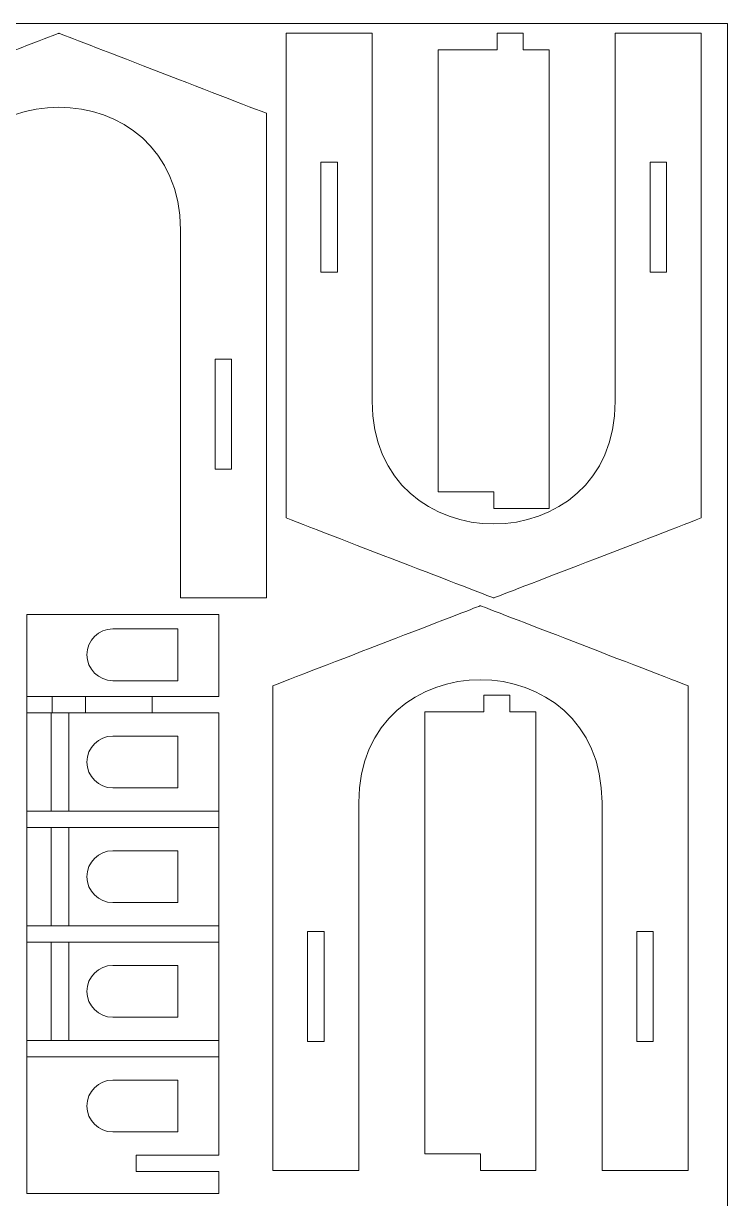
# Model space of a CAD drawing. Header units: millimetres. Extents: x -824 to 903, y -527 to 785.
# Drawn here: x 426.4 to 554.3, y 463.5 to 677 of the extents above; entities that cross this region are included whole.
import ezdxf

# ---------------------------------------------------------------- set-up
doc = ezdxf.new("R2010")
doc.units = ezdxf.units.MM
doc.header["$MEASUREMENT"] = 0
doc.layers.add('Camada 1', color=7, linetype='Continuous')

msp = doc.modelspace()

# ---------------------------------------------------------------- linework, layer by layer
at = {"layer": 'Camada 1', "color": 250, "lineweight": 9}
for points, knots in [([(225.1091, 321.2034), (225.1091, 321.2034), (554.3068, 321.2034), (554.3068, 321.2034), (554.3068, 321.2034), (554.3068, 321.2034), (554.3068, 676.9563), (554.3068, 676.9563), (554.3068, 676.9563), (554.3068, 676.9563), (225.1091, 676.9563), (225.1091, 676.9563), (225.1091, 676.9563), (225.1091, 676.9563), (225.1091, 321.2034), (225.1091, 321.2034)], [0, 0, 0, 0, 0.2, 0.2, 0.2, 0.2, 0.4, 0.4, 0.4, 0.4, 0.6, 0.6, 0.6, 0.6, 1, 1, 1, 1]), ([(470.522, 660.6466), (461.1133, 664.2751), (432.8061, 675.1917), (432.8061, 675.1917), (432.8061, 675.1917), (432.8061, 675.1917), (404.4989, 664.2751), (395.0902, 660.6466), (395.0902, 660.6466), (395.0902, 650.0477), (395.0902, 572.5807), (395.0902, 572.5807), (395.0902, 572.5807), (395.0902, 572.5807), (410.7137, 572.5807), (410.7137, 572.5807), (410.7137, 572.5807), (410.7137, 572.5807), (410.7137, 639.4057), (410.7137, 639.4057), (410.7137, 639.4057), (410.7137, 669.1841), (454.8986, 669.1838), (454.8986, 639.4057), (454.8986, 639.4057), (454.8986, 639.4057), (454.8986, 572.5807), (454.8986, 572.5807), (454.8986, 572.5807), (454.8986, 572.5807), (470.522, 572.5807), (470.522, 572.5807), (470.522, 572.5807), (470.522, 572.5807), (470.522, 650.0477), (470.522, 660.6466)], [0, 0, 0, 0, 0.1, 0.1, 0.1, 0.1, 0.2, 0.2, 0.2, 0.2, 0.3, 0.3, 0.3, 0.3, 0.4, 0.4, 0.4, 0.4, 0.5, 0.5, 0.5, 0.5, 0.6, 0.6, 0.6, 0.6, 0.7, 0.7, 0.7, 0.7, 0.8, 0.8, 0.8, 0.8, 1, 1, 1, 1]), ([(549.542, 587.1257), (549.542, 605.1905), (549.542, 675.1917), (549.542, 675.1917), (549.542, 675.1917), (549.542, 675.1917), (533.9185, 675.1917), (533.9185, 675.1917), (533.9185, 675.1917), (533.9185, 675.1917), (533.9185, 608.3668), (533.9185, 608.3668), (533.9185, 608.3668), (533.9185, 578.5885), (489.7336, 578.5886), (489.7336, 608.3668), (489.7336, 608.3668), (489.7336, 608.3668), (489.7336, 675.1917), (489.7336, 675.1917), (489.7336, 675.1917), (489.7336, 675.1917), (474.1101, 675.1917), (474.1101, 675.1917), (474.1101, 675.1917), (474.1101, 675.1917), (474.1101, 606.7836), (474.1101, 587.1257), (474.1101, 587.1257), (483.5188, 583.4972), (511.826, 572.5807), (511.826, 572.5807), (511.826, 572.5807), (511.826, 572.5807), (540.1333, 583.4972), (549.542, 587.1257)], [0, 0, 0, 0, 0.1, 0.1, 0.1, 0.1, 0.2, 0.2, 0.2, 0.2, 0.3, 0.3, 0.3, 0.3, 0.4, 0.4, 0.4, 0.4, 0.5, 0.5, 0.5, 0.5, 0.6, 0.6, 0.6, 0.6, 0.7, 0.7, 0.7, 0.7, 0.8, 0.8, 0.8, 0.8, 1, 1, 1, 1]), ([(512.4501, 675.1917), (512.4501, 675.1917), (512.4501, 672.1918), (512.4501, 672.1918), (512.4501, 672.1918), (512.4501, 672.1918), (501.7353, 672.1918), (501.7353, 672.1918), (501.7353, 672.1918), (501.7353, 672.1918), (501.7353, 591.8557), (501.7353, 591.8557), (501.7353, 591.8557), (501.7353, 591.8557), (511.8261, 591.8557), (511.8261, 591.8557), (511.8261, 591.8557), (511.8261, 591.8557), (511.8261, 588.8559), (511.8261, 588.8559), (511.8261, 588.8559), (511.8261, 588.8559), (521.9169, 588.8559), (521.9169, 588.8559), (521.9169, 588.8559), (521.9169, 588.8559), (521.9169, 672.1918), (521.9169, 672.1918), (521.9169, 672.1918), (521.9169, 672.1918), (517.1835, 672.1918), (517.1835, 672.1918), (517.1835, 672.1918), (517.1835, 672.1918), (517.1835, 675.1917), (517.1835, 675.1917), (517.1835, 675.1917), (517.1835, 675.1917), (512.4501, 675.1917), (512.4501, 675.1917)], [0, 0, 0, 0, 0.09090909, 0.09090909, 0.09090909, 0.09090909, 0.18181818, 0.18181818, 0.18181818, 0.18181818, 0.27272727, 0.27272727, 0.27272727, 0.27272727, 0.36363636, 0.36363636, 0.36363636, 0.36363636, 0.45454545, 0.45454545, 0.45454545, 0.45454545, 0.54545455, 0.54545455, 0.54545455, 0.54545455, 0.63636364, 0.63636364, 0.63636364, 0.63636364, 0.72727273, 0.72727273, 0.72727273, 0.72727273, 0.81818182, 0.81818182, 0.81818182, 0.81818182, 1, 1, 1, 1]), ([(480.422, 631.7797), (480.422, 631.7797), (480.422, 651.7786), (480.422, 651.7786), (480.422, 651.7786), (480.422, 651.7786), (483.4217, 651.7786), (483.4217, 651.7786), (483.4217, 651.7786), (483.4217, 651.7786), (483.4217, 631.7797), (483.4217, 631.7797), (483.4217, 631.7797), (483.4217, 631.7797), (480.422, 631.7797), (480.422, 631.7797)], [0, 0, 0, 0, 0.2, 0.2, 0.2, 0.2, 0.4, 0.4, 0.4, 0.4, 0.6, 0.6, 0.6, 0.6, 1, 1, 1, 1]), ([(540.2302, 631.7797), (540.2302, 631.7797), (540.2302, 651.7786), (540.2302, 651.7786), (540.2302, 651.7786), (540.2302, 651.7786), (543.2301, 651.7786), (543.2301, 651.7786), (543.2301, 651.7786), (543.2301, 651.7786), (543.2301, 631.7797), (543.2301, 631.7797), (543.2301, 631.7797), (543.2301, 631.7797), (540.2302, 631.7797), (540.2302, 631.7797)], [0, 0, 0, 0, 0.2, 0.2, 0.2, 0.2, 0.4, 0.4, 0.4, 0.4, 0.6, 0.6, 0.6, 0.6, 1, 1, 1, 1]), ([(461.2103, 615.9926), (461.2103, 615.9926), (461.2103, 595.9937), (461.2103, 595.9937), (461.2103, 595.9937), (461.2103, 595.9937), (464.2102, 595.9937), (464.2102, 595.9937), (464.2102, 595.9937), (464.2102, 595.9937), (464.2102, 615.9926), (464.2102, 615.9926), (464.2102, 615.9926), (464.2102, 615.9926), (461.2103, 615.9926), (461.2103, 615.9926)], [0, 0, 0, 0, 0.2, 0.2, 0.2, 0.2, 0.4, 0.4, 0.4, 0.4, 0.6, 0.6, 0.6, 0.6, 1, 1, 1, 1]), ([(471.6986, 556.6344), (471.6986, 533.0655), (471.6986, 468.5684), (471.6986, 468.5684), (471.6986, 468.5684), (471.6986, 468.5684), (487.3221, 468.5684), (487.3221, 468.5684), (487.3221, 468.5684), (487.3221, 468.5684), (487.3221, 535.3935), (487.3221, 535.3935), (487.3221, 535.3935), (487.3221, 565.1718), (531.5069, 565.1716), (531.5069, 535.3935), (531.5069, 535.3935), (531.5069, 535.3935), (531.5069, 468.5684), (531.5069, 468.5684), (531.5069, 468.5684), (531.5069, 468.5684), (547.1303, 468.5684), (547.1303, 468.5684), (547.1303, 468.5684), (547.1303, 468.5684), (547.1303, 533.0655), (547.1303, 556.6344), (547.1303, 556.6344), (537.7216, 560.2629), (509.4144, 571.1795), (509.4144, 571.1795), (509.4144, 571.1795), (509.4144, 571.1795), (481.1073, 560.2629), (471.6986, 556.6344)], [0, 0, 0, 0, 0.1, 0.1, 0.1, 0.1, 0.2, 0.2, 0.2, 0.2, 0.3, 0.3, 0.3, 0.3, 0.4, 0.4, 0.4, 0.4, 0.5, 0.5, 0.5, 0.5, 0.6, 0.6, 0.6, 0.6, 0.7, 0.7, 0.7, 0.7, 0.8, 0.8, 0.8, 0.8, 1, 1, 1, 1]), ([(426.974, 569.5872), (426.974, 569.5872), (461.8577, 569.5872), (461.8577, 569.5872), (461.8577, 569.5872), (461.8577, 569.5872), (461.8577, 554.6941), (461.8577, 554.6941), (461.8577, 554.6941), (461.8577, 554.6941), (449.7664, 554.6941), (449.7664, 554.6941), (449.7664, 554.6941), (449.7664, 554.6941), (449.7664, 551.6942), (449.7664, 551.6942), (449.7664, 551.6942), (449.7664, 551.6942), (461.8577, 551.6942), (461.8577, 551.6942), (461.8577, 551.6942), (461.8577, 551.6942), (461.8577, 471.3581), (461.8577, 471.3581), (461.8577, 471.3581), (461.8577, 471.3581), (446.8586, 471.3581), (446.8586, 471.3581), (446.8586, 471.3581), (446.8586, 471.3581), (446.8586, 468.3583), (446.8586, 468.3583), (446.8586, 468.3583), (446.8586, 468.3583), (461.8577, 468.3583), (461.8577, 468.3583), (461.8577, 468.3583), (461.8577, 468.3583), (461.8577, 464.3585), (461.8577, 464.3585), (461.8577, 464.3585), (461.8577, 464.3585), (426.974, 464.3585), (426.974, 464.3585), (426.974, 464.3585), (426.974, 464.3585), (426.974, 569.5872), (426.974, 569.5872)], [0, 0, 0, 0, 0.07692308, 0.07692308, 0.07692308, 0.07692308, 0.15384615, 0.15384615, 0.15384615, 0.15384615, 0.23076923, 0.23076923, 0.23076923, 0.23076923, 0.30769231, 0.30769231, 0.30769231, 0.30769231, 0.38461538, 0.38461538, 0.38461538, 0.38461538, 0.46153846, 0.46153846, 0.46153846, 0.46153846, 0.53846154, 0.53846154, 0.53846154, 0.53846154, 0.61538462, 0.61538462, 0.61538462, 0.61538462, 0.69230769, 0.69230769, 0.69230769, 0.69230769, 0.76923077, 0.76923077, 0.76923077, 0.76923077, 0.84615385, 0.84615385, 0.84615385, 0.84615385, 1, 1, 1, 1]), ([(431.6244, 551.6942), (431.6244, 551.6942), (437.675, 551.6942), (437.675, 551.6942), (437.675, 551.6942), (437.675, 551.6942), (437.675, 554.6941), (437.675, 554.6941), (437.675, 554.6941), (437.675, 554.6941), (431.6244, 554.6941), (431.6244, 554.6941), (431.6244, 554.6941), (431.6244, 554.6941), (431.6244, 551.6942), (431.6244, 551.6942)], [0, 0, 0, 0, 0.2, 0.2, 0.2, 0.2, 0.4, 0.4, 0.4, 0.4, 0.6, 0.6, 0.6, 0.6, 1, 1, 1, 1]), ([(510.0384, 554.9042), (510.0384, 554.9042), (510.0384, 551.9043), (510.0384, 551.9043), (510.0384, 551.9043), (510.0384, 551.9043), (499.3236, 551.9043), (499.3236, 551.9043), (499.3236, 551.9043), (499.3236, 551.9043), (499.3236, 471.5682), (499.3236, 471.5682), (499.3236, 471.5682), (499.3236, 471.5682), (509.4144, 471.5682), (509.4144, 471.5682), (509.4144, 471.5682), (509.4144, 471.5682), (509.4144, 468.5684), (509.4144, 468.5684), (509.4144, 468.5684), (509.4144, 468.5684), (519.5053, 468.5684), (519.5053, 468.5684), (519.5053, 468.5684), (519.5053, 468.5684), (519.5053, 551.9043), (519.5053, 551.9043), (519.5053, 551.9043), (519.5053, 551.9043), (514.7719, 551.9043), (514.7719, 551.9043), (514.7719, 551.9043), (514.7719, 551.9043), (514.7719, 554.9042), (514.7719, 554.9042), (514.7719, 554.9042), (514.7719, 554.9042), (510.0384, 554.9042), (510.0384, 554.9042)], [0, 0, 0, 0, 0.09090909, 0.09090909, 0.09090909, 0.09090909, 0.18181818, 0.18181818, 0.18181818, 0.18181818, 0.27272727, 0.27272727, 0.27272727, 0.27272727, 0.36363636, 0.36363636, 0.36363636, 0.36363636, 0.45454545, 0.45454545, 0.45454545, 0.45454545, 0.54545455, 0.54545455, 0.54545455, 0.54545455, 0.63636364, 0.63636364, 0.63636364, 0.63636364, 0.72727273, 0.72727273, 0.72727273, 0.72727273, 0.81818182, 0.81818182, 0.81818182, 0.81818182, 1, 1, 1, 1]), ([(478.0103, 511.9804), (478.0103, 511.9804), (478.0103, 491.9815), (478.0103, 491.9815), (478.0103, 491.9815), (478.0103, 491.9815), (481.0102, 491.9815), (481.0102, 491.9815), (481.0102, 491.9815), (481.0102, 491.9815), (481.0102, 511.9804), (481.0102, 511.9804), (481.0102, 511.9804), (481.0102, 511.9804), (478.0103, 511.9804), (478.0103, 511.9804)], [0, 0, 0, 0, 0.2, 0.2, 0.2, 0.2, 0.4, 0.4, 0.4, 0.4, 0.6, 0.6, 0.6, 0.6, 1, 1, 1, 1]), ([(537.8187, 511.9804), (537.8187, 511.9804), (537.8187, 491.9815), (537.8187, 491.9815), (537.8187, 491.9815), (537.8187, 491.9815), (540.8186, 491.9815), (540.8186, 491.9815), (540.8186, 491.9815), (540.8186, 491.9815), (540.8186, 511.9804), (540.8186, 511.9804), (540.8186, 511.9804), (540.8186, 511.9804), (537.8187, 511.9804), (537.8187, 511.9804)], [0, 0, 0, 0, 0.2, 0.2, 0.2, 0.2, 0.4, 0.4, 0.4, 0.4, 0.6, 0.6, 0.6, 0.6, 1, 1, 1, 1])]:
    msp.add_open_spline(points, degree=3, knots=knots, dxfattribs=at)
at = {"layer": 'Camada 1', "color": 5, "lineweight": 9}
for points in [[(454.4159, 566.9696), (454.4159, 566.9696), (442.6212, 566.9696), (442.6212, 566.9696), (442.6212, 566.9696), (440.0329, 566.9696), (437.9153, 564.8518), (437.9153, 562.2636), (437.9153, 562.2636), (437.9153, 559.6754), (440.0329, 557.5576), (442.6212, 557.5576), (442.6212, 557.5576), (442.6212, 557.5576), (454.4159, 557.5576), (454.4159, 557.5576), (454.4159, 557.5576), (454.4159, 557.5576), (454.4159, 566.9696), (454.4159, 566.9696)], [(454.4159, 547.483), (454.4159, 547.483), (442.6212, 547.483), (442.6212, 547.483), (442.6212, 547.483), (440.0329, 547.483), (437.9153, 545.3652), (437.9153, 542.777), (437.9153, 542.777), (437.9153, 540.1888), (440.0329, 538.071), (442.6212, 538.071), (442.6212, 538.071), (442.6212, 538.071), (454.4159, 538.071), (454.4159, 538.071), (454.4159, 538.071), (454.4159, 538.071), (454.4159, 547.483), (454.4159, 547.483)], [(454.4159, 526.6491), (454.4159, 526.6491), (442.6212, 526.6491), (442.6212, 526.6491), (442.6212, 526.6491), (440.0329, 526.6491), (437.9153, 524.5314), (437.9153, 521.9431), (437.9153, 521.9431), (437.9153, 519.3549), (440.0329, 517.2371), (442.6212, 517.2371), (442.6212, 517.2371), (442.6212, 517.2371), (454.4159, 517.2371), (454.4159, 517.2371), (454.4159, 517.2371), (454.4159, 517.2371), (454.4159, 526.6491), (454.4159, 526.6491)], [(454.4159, 505.8152), (454.4159, 505.8152), (442.6212, 505.8152), (442.6212, 505.8152), (442.6212, 505.8152), (440.0329, 505.8152), (437.9153, 503.6975), (437.9153, 501.1092), (437.9153, 501.1092), (437.9153, 498.521), (440.0329, 496.4032), (442.6212, 496.4032), (442.6212, 496.4032), (442.6212, 496.4032), (454.4159, 496.4032), (454.4159, 496.4032), (454.4159, 496.4032), (454.4159, 496.4032), (454.4159, 505.8152), (454.4159, 505.8152)], [(454.4159, 484.9814), (454.4159, 484.9814), (442.6212, 484.9814), (442.6212, 484.9814), (442.6212, 484.9814), (440.0329, 484.9814), (437.9153, 482.8636), (437.9153, 480.2754), (437.9153, 480.2754), (437.9153, 477.6871), (440.0329, 475.5694), (442.6212, 475.5694), (442.6212, 475.5694), (442.6212, 475.5694), (454.4159, 475.5694), (454.4159, 475.5694), (454.4159, 475.5694), (454.4159, 475.5694), (454.4159, 484.9814), (454.4159, 484.9814)]]:
    msp.add_open_spline(points, degree=3, knots=[0, 0, 0, 0, 0.16666667, 0.16666667, 0.16666667, 0.16666667, 0.33333333, 0.33333333, 0.33333333, 0.33333333, 0.5, 0.5, 0.5, 0.5, 0.66666667, 0.66666667, 0.66666667, 0.66666667, 1, 1, 1, 1], dxfattribs=at)
for points in [[(449.7664, 554.6939), (438.1386, 554.6939), (438.602, 554.6939), (426.974, 554.6939)], [(426.974, 551.6942), (438.602, 551.6942), (438.1386, 551.6942), (449.7664, 551.6942)], [(431.384, 551.6942), (431.384, 551.6942), (431.384, 533.8599), (431.384, 533.8599)], [(434.6497, 551.6942), (434.6497, 551.6942), (434.6497, 533.8599), (434.6497, 533.8599)], [(461.8577, 533.8599), (450.2299, 533.8599), (438.602, 533.8599), (426.974, 533.8599)], [(426.974, 530.8602), (438.602, 530.8602), (450.2299, 530.8602), (461.8577, 530.8602)], [(431.384, 530.8602), (431.384, 530.8602), (431.384, 513.0261), (431.384, 513.0261)], [(434.6497, 530.8602), (434.6497, 530.8602), (434.6497, 513.0261), (434.6497, 513.0261)], [(461.8577, 513.0261), (450.2299, 513.0261), (438.602, 513.0261), (426.974, 513.0261)], [(426.974, 510.0263), (438.602, 510.0263), (450.2299, 510.0263), (461.8577, 510.0263)], [(431.384, 510.0263), (431.384, 510.0263), (431.384, 492.1921), (431.384, 492.1921)], [(434.6497, 510.0263), (434.6497, 510.0263), (434.6497, 492.1921), (434.6497, 492.1921)], [(461.8577, 492.1921), (450.2299, 492.1921), (438.602, 492.1921), (426.974, 492.1921)], [(426.974, 489.1923), (438.602, 489.1923), (450.2299, 489.1923), (461.8577, 489.1923)]]:
    msp.add_open_spline(points, degree=3, dxfattribs=at)

doc.saveas('drawing.dxf')
